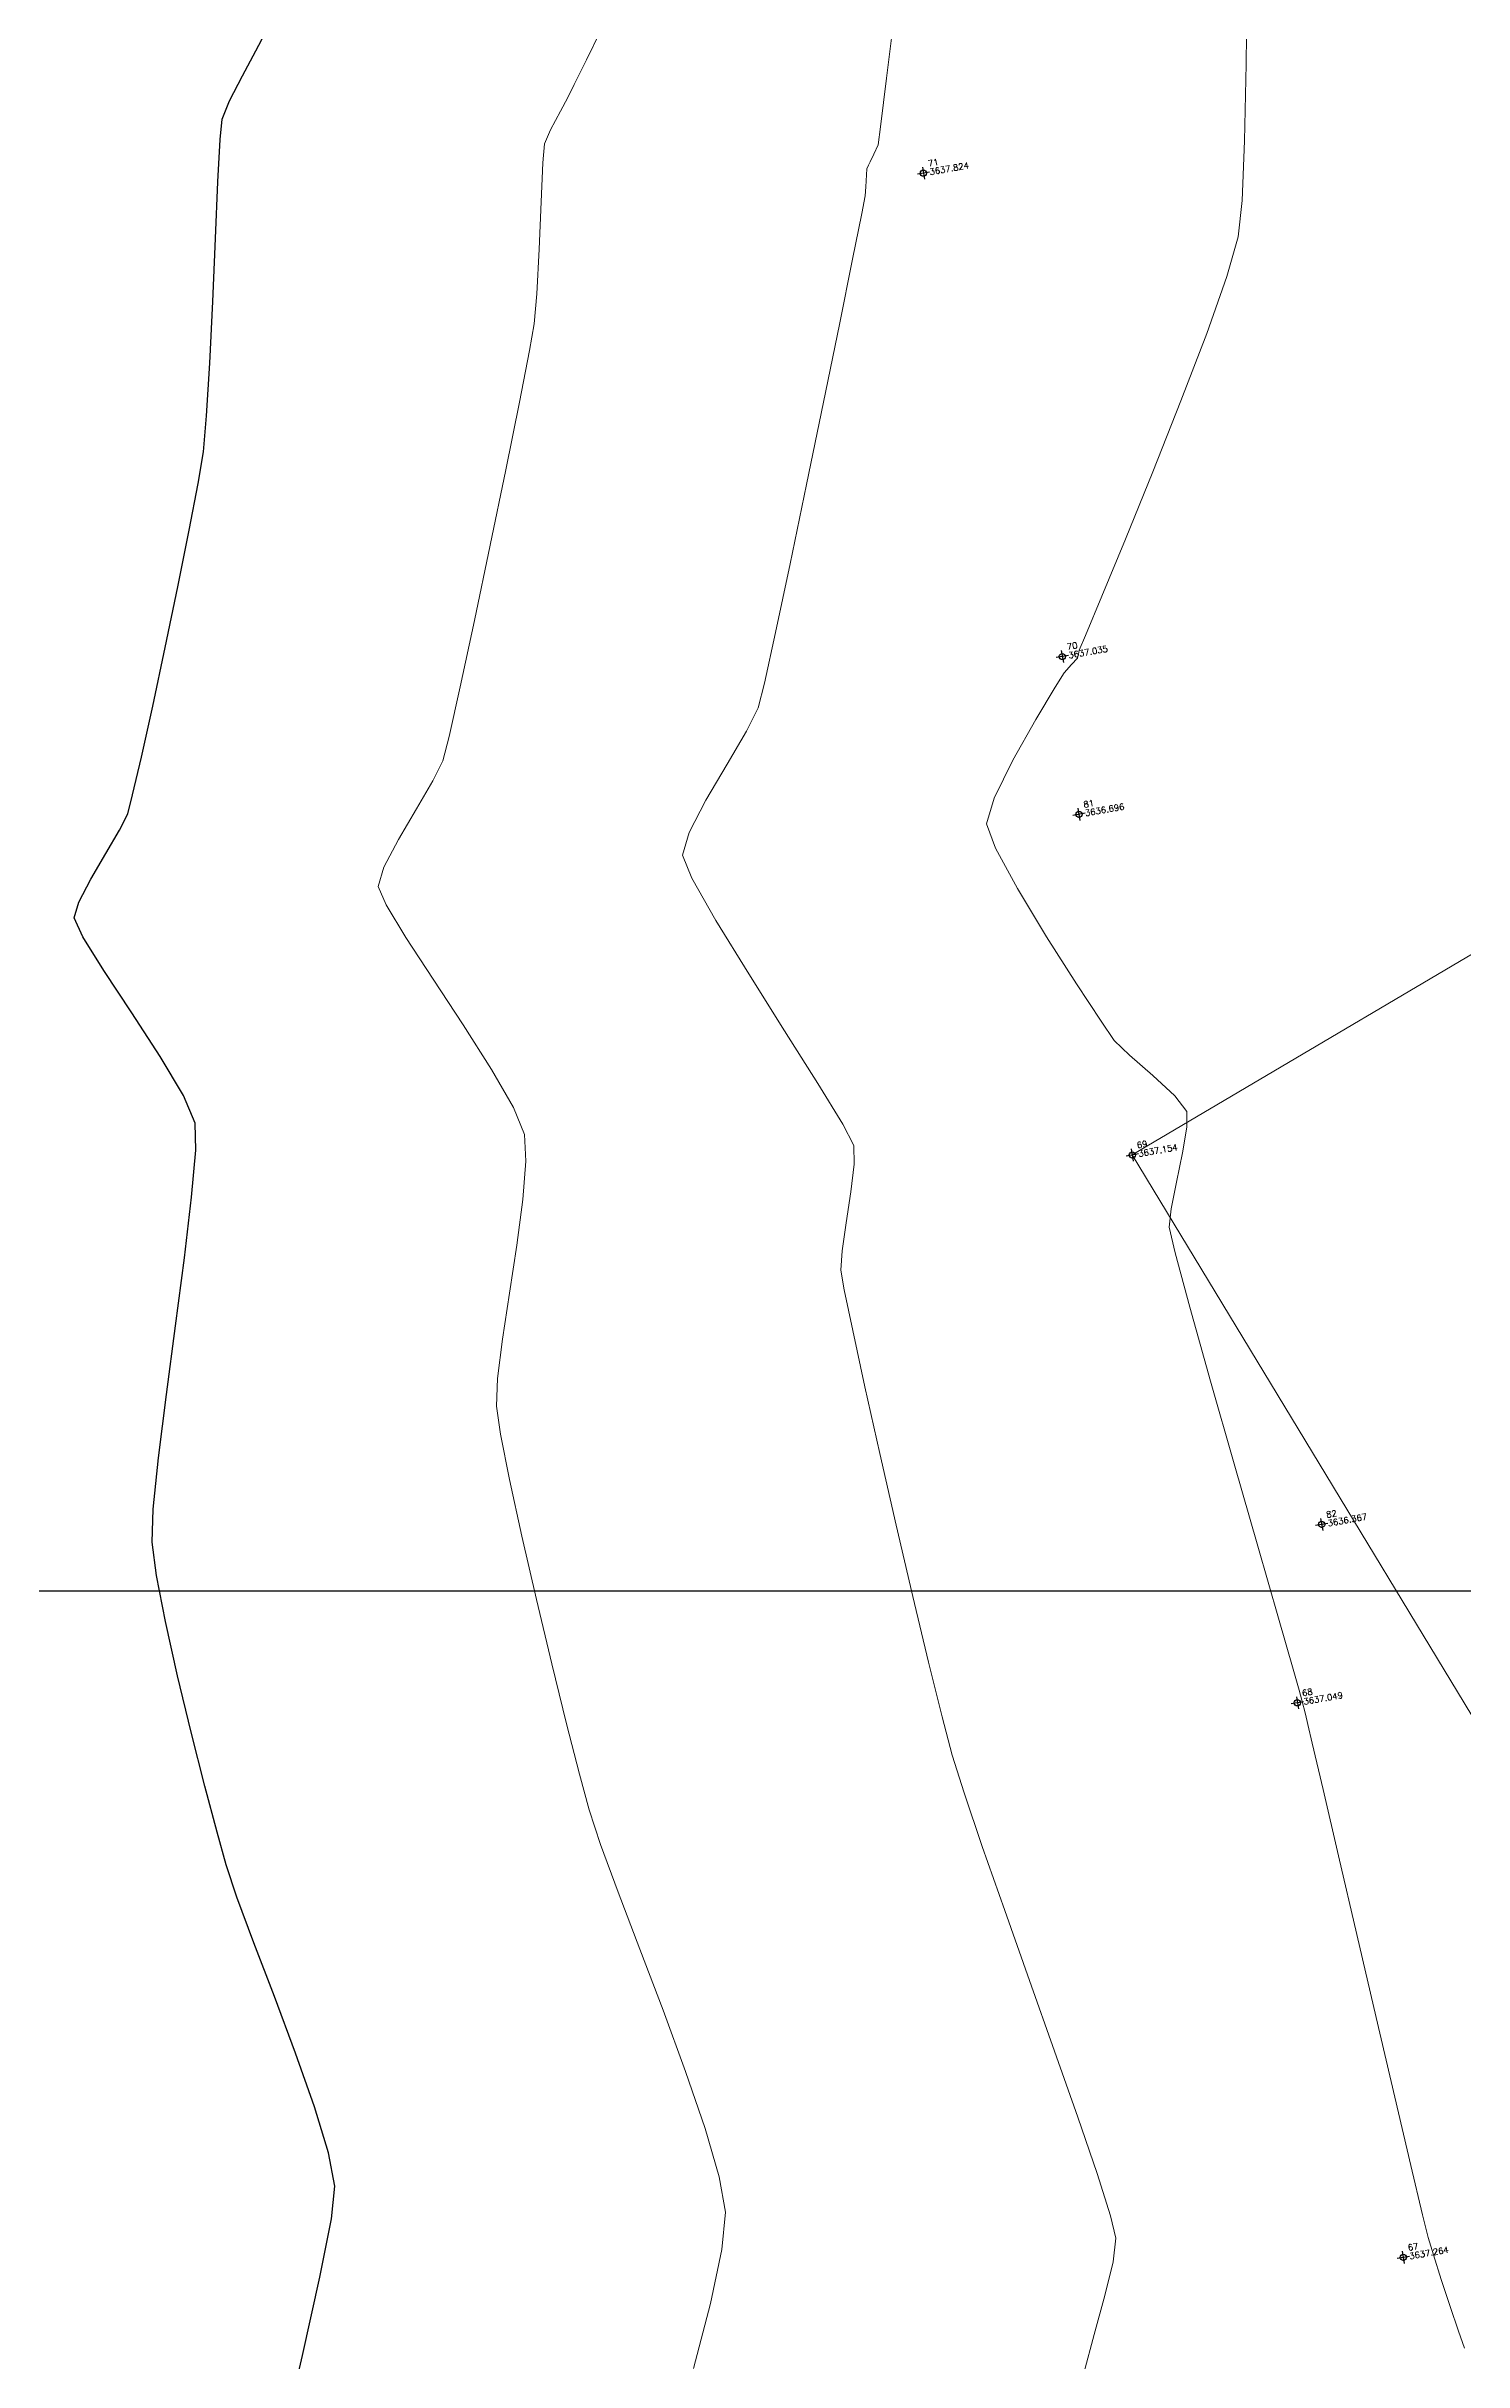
# Model space of a CAD drawing. Header units: millimetres. Extents: x 736950 to 740938, y 8500595 to 8502163.
# Drawn here: x 737704.83 to 737727.71, y 8501287.56 to 8501324.92 of the extents above; entities that cross this region are included whole.
import ezdxf

# ---------------------------------------------------------------- set-up
doc = ezdxf.new("R2010")
doc.units = ezdxf.units.MM
for name, color, linetype, lineweight in [('CONT-MJR', 80, 'Continuous', 30), ('CONT-MNR', 96, 'Continuous', 15), ('pista', 251, 'Continuous', 5)]:
    doc.layers.add(name, color=color, linetype=linetype, lineweight=lineweight)
doc.layers.add('Cuadricula Coordenadas', color=5, linetype='Continuous')
doc.styles.add('5mm', font='arial.ttf', dxfattribs={"height": 3})

msp = doc.modelspace()

# ---------------------------------------------------------------- linework, layer by layer
at = {"linetype": 'Continuous', "extrusion": (-0.172787269436437, 0.9849591664230046, 0)}
for points, elevation in [([(-2195543.546162655, 0), (-2195543.346162654, 0)], 8245987.441062787), ([(-2195544.406162654, 0), (-2195544.206162654, 0)], 8245979.372062787), ([(-2195544.230162655, 0), (-2195544.030162655, 0)], 8245976.819062788), ([(-2195544.128162654, 0), (-2195543.928162654, 0)], 8245971.256062787), ([(-2195546.108162655, 0), (-2195545.908162655, 0)], 8245964.856062787), ([(-2195545.226162655, 0), (-2195545.026162654, 0)], 8245962.089062787), ([(-2195545.362162654, 0), (-2195545.162162654, 0)], 8245952.981062788)]:
    msp.add_lwpolyline(points, dxfattribs=dict(at, elevation=elevation))
at = {"linetype": 'Continuous', "extrusion": (0.9849591664230046, 0.172787269436437, 0)}
for points, elevation in [([(8245987.541062786, 0), (8245987.341062789, 0)], 2195543.446162654), ([(8245979.472062788, 0), (8245979.272062791, 0)], 2195544.306162655), ([(8245976.919062788, 0), (8245976.719062788, 0)], 2195544.130162654), ([(8245971.356062788, 0), (8245971.156062787, 0)], 2195544.028162654), ([(8245964.956062786, 0), (8245964.756062787, 0)], 2195546.008162654), ([(8245962.189062788, 0), (8245961.989062789, 0)], 2195545.126162655), ([(8245953.081062787, 0), (8245952.881062787, 0)], 2195545.262162654)]:
    msp.add_lwpolyline(points, dxfattribs=dict(at, elevation=elevation))
at = {"linetype": 'Continuous'}
for centre in [(737718.9888294677, 8501322.873275278), (737721.2301148279, 8501315.074236816), (737721.4978879134, 8501312.529225506), (737722.3586376584, 8501307.03227336), (737725.4146953323, 8501301.070653489), (737725.0240637219, 8501298.192873104), (737726.7317646188, 8501289.245364083)]:
    msp.add_circle(centre, 0.05, dxfattribs=at)
at = {"layer": 'CONT-MJR', "extrusion": (0.8854611600312836, -0.464713389172352, 0), "elevation": -3297467.510345056}
msp.add_lwpolyline([(7870415.847498017, 3640.00000000001), (7870416.16906751, 3640.00000000001)], dxfattribs=at)
at = {"layer": 'CONT-MJR', "extrusion": (0.881502204247883, -0.4721799062922135, 0), "elevation": -3363863.352076618}
msp.add_lwpolyline([(7842267.13066332, 3640.000000000004), (7842267.589344608, 3640.000000000004)], dxfattribs=at)
at = {"layer": 'CONT-MJR', "extrusion": (0.8912210138370273, -0.4535692940392912, 0), "elevation": -3198478.855629731}
msp.add_lwpolyline([(7911160.230259337, 3640.000000000006), (7911160.68666387, 3640.000000000006)], dxfattribs=at)
at = {"layer": 'CONT-MJR', "extrusion": (0.9241360718679315, -0.3820635034552627, 0), "elevation": -2566303.264520339}
msp.add_lwpolyline([(8138231.109397076, 3640.00000000001), (8138231.425393336, 3640.00000000001)], dxfattribs=at)
at = {"layer": 'CONT-MJR', "extrusion": (0.9953119319806641, -0.09671689643964884, 0), "elevation": -87972.40055268456}
msp.add_lwpolyline([(8532817.426550541, 3640), (8532817.758055482, 3640)], dxfattribs=at)
at = {"layer": 'CONT-MJR', "extrusion": (0.9985789786139017, -0.05329187058470745, 0), "elevation": 283607.9138311935}
msp.add_lwpolyline([(8528555.989056475, 3640.000000000013), (8528556.673278078, 3640.000000000013)], dxfattribs=at)
at = {"layer": 'CONT-MJR', "extrusion": (0.9990174104877766, -0.04431944880407954, 0), "elevation": 360208.8016059316}
msp.add_lwpolyline([(8525663.303289339, 3640.000000000013), (8525664.216147875, 3640.000000000013)], dxfattribs=at)
at = {"layer": 'CONT-MJR', "elevation": 3640}
for points in [[(737707.5184622699, 8501320.804313626), (737707.5625062145, 8501321.820401222)], [(737707.1411388031, 8501317.110662166), (737707.2851946335, 8501317.868081078)], [(737706.7532600589, 8501315.221312467), (737706.9570498122, 8501316.197529515)], [(737706.2270102182, 8501312.840448301), (737706.3679078635, 8501313.450142521)], [(737706.1477414065, 8501312.53818703), (737706.2270102182, 8501312.840448301)], [(737705.7929811983, 8501311.895146271), (737706.0143398864, 8501312.27096278)], [(737706.6716552702, 8501308.619676588), (737706.2120127862, 8501309.327819606)], [(737707.0457856982, 8501307.989867749), (737706.6716552702, 8501308.619676588)], [(737707.2380696111, 8501307.54502784), (737707.0457856982, 8501307.989867749)], [(737707.2454741021, 8501307.110893102), (737707.2380696111, 8501307.54502784)], [(737707.0628475082, 8501305.373547163), (737707.1793157642, 8501306.35261236)], [(737706.6103716145, 8501300.249732453), (737706.5397093446, 8501300.784108507)], [(737706.7563902787, 8501299.503652798), (737706.6103716145, 8501300.249732453)], [(737706.9525414924, 8501298.63110365), (737706.7563902787, 8501299.503652798)], [(737707.3943461899, 8501296.84753328), (737707.173601411, 8501297.717319109)], [(737707.7339949495, 8501295.580894174), (737707.5895519843, 8501296.106980268)], [(737709.3889259626, 8501290.930311449), (737709.162478237, 8501291.674127601)], [(737709.4336991993, 8501289.869878585), (737709.4908960339, 8501290.396031091)], [(737708.9707005216, 8501287.66517719), (737709.2493439818, 8501288.924173912)]]:
    msp.add_lwpolyline(points, dxfattribs=at)
at = {"layer": 'CONT-MJR', "extrusion": (0.9988770674408677, -0.04737725341060073, 0), "elevation": 334109.8925998933}
msp.add_lwpolyline([(8526723.953685245, 3640), (8526724.950431926, 3640)], dxfattribs=at)
at = {"layer": 'CONT-MJR', "extrusion": (0.9982770731490453, -0.05867610437798174, 0), "elevation": 237612.1267837253}
msp.add_lwpolyline([(8529957.605053144, 3640.00000000001), (8529958.45710214, 3640.00000000001)], dxfattribs=at)
at = {"layer": 'CONT-MJR', "extrusion": (0.9959631079760101, -0.08976350901544841, 0), "elevation": -28378.84489970736}
msp.add_lwpolyline([(8533218.674864436, 3640.000000000003), (8533219.25816749, 3640.000000000003)], dxfattribs=at)
at = {"layer": 'CONT-MJR', "extrusion": (0.9867547796748898, -0.1622190025513648, 0), "elevation": -651139.1152654149}
msp.add_lwpolyline([(8508386.179843694, 3640), (8508386.69575286, 3640)], dxfattribs=at)
at = {"layer": 'CONT-MJR', "extrusion": (0.9802775907431771, -0.1976255172966084, 0), "elevation": -956919.4127075378}
msp.add_lwpolyline([(8479439.47926046, 3640.000000000006), (8479440.410764622, 3640.000000000006)], dxfattribs=at)
at = {"layer": 'CONT-MJR', "extrusion": (0.9777389298411507, -0.2098251297463717, 0), "elevation": -1062504.957857613}
msp.add_lwpolyline([(8466855.293720054, 3640.000000000011), (8466856.261945905, 3640.000000000011)], dxfattribs=at)
at = {"layer": 'CONT-MJR', "extrusion": (0.9764440991393551, -0.2157705291645114, 0), "elevation": -1114003.871889471}
msp.add_lwpolyline([(8460232.64669721, 3640.000000000013), (8460233.491085367, 3640.000000000013)], dxfattribs=at)
at = {"layer": 'CONT-MJR', "extrusion": (0.8947090686993371, -0.4466493953731103, 0), "elevation": -3137073.72463959}
msp.add_lwpolyline([(7935697.129943379, 3640.00000000001), (7935697.428615045, 3640.00000000001)], dxfattribs=at)
at = {"layer": 'CONT-MJR', "extrusion": (0.8622412111852342, -0.5064978714010755, 0), "elevation": -3669816.042569759}
msp.add_lwpolyline([(7703827.402993024, 3640), (7703827.878999582, 3640)], dxfattribs=at)
at = {"layer": 'CONT-MJR', "extrusion": (0.8875525064443575, -0.4607065750608939, 0), "elevation": -3261857.686054989}
msp.add_lwpolyline([(7885225.696449514, 3640.000000000013), (7885226.114534234, 3640.000000000013)], dxfattribs=at)
at = {"layer": 'CONT-MJR', "extrusion": (0.959256277009774, -0.2825374223308266, 0), "elevation": -1694290.032016737}
msp.add_lwpolyline([(8363365.150538996, 3640.000000000013), (8363365.419221643, 3640.000000000013)], dxfattribs=at)
at = {"layer": 'CONT-MJR', "extrusion": (0.9100368213721807, 0.4145274221891934, 0), "elevation": 4195365.445504}
msp.add_lwpolyline([(7430706.506036183, 3640), (7430706.839360062, 3640)], dxfattribs=at)
at = {"layer": 'CONT-MJR', "extrusion": (0.8472313454660726, 0.5312241026720722, 0), "elevation": 5141108.226665208}
msp.add_lwpolyline([(6810689.233927637, 3640), (6810689.877089744, 3640)], dxfattribs=at)
at = {"layer": 'CONT-MJR', "extrusion": (0.8345393803421736, 0.550948293996906, 0), "elevation": 5299426.755949925}
msp.add_lwpolyline([(6688239.439556357, 3640.000000000013), (6688240.254188297, 3640.000000000013)], dxfattribs=at)
at = {"layer": 'CONT-MJR', "extrusion": (0.9962155019617197, -0.08691762566452688, 0), "elevation": -3998.03527300735}
msp.add_lwpolyline([(8533252.931859875, 3640), (8533253.693021238, 3640)], dxfattribs=at)
at = {"layer": 'CONT-MJR', "extrusion": (0.9915417320869752, -0.129788264222777, 0), "elevation": -371902.3291918405}
msp.add_lwpolyline([(8525143.668437526, 3640.000000000013), (8525144.77427913, 3640.000000000013)], dxfattribs=at)
at = {"layer": 'CONT-MJR', "extrusion": (0.9913146772244935, -0.1315112570060015, 0), "elevation": -386717.515052328}
msp.add_lwpolyline([(8524483.34938266, 3640.000000000013), (8524484.469662113, 3640.000000000013)], dxfattribs=at)
at = {"layer": 'CONT-MJR', "extrusion": (0.9922510211592057, -0.1242493903748161, 0), "elevation": -324291.4380043077}
msp.add_lwpolyline([(8527085.335623905, 3640), (8527086.364848625, 3640)], dxfattribs=at)
at = {"layer": 'CONT-MJR', "extrusion": (0.9947575920613391, -0.1022611022643841, 0), "elevation": -135513.2431120479}
msp.add_lwpolyline([(8532172.713025518, 3640.000000000013), (8532173.545979744, 3640.000000000013)], dxfattribs=at)
at = {"layer": 'CONT-MJR', "extrusion": (0.9993491252187295, -0.03607389533388392, 0), "elevation": 430551.3504388737}
msp.add_lwpolyline([(8522379.450320728, 3640.000000000003), (8522379.983231856, 3640.000000000003)], dxfattribs=at)
at = {"layer": 'CONT-MJR', "extrusion": (0.9719629034340133, 0.2351342475015565, 0), "elevation": 2715970.247886258}
msp.add_lwpolyline([(8089485.791141172, 3640.00000000001), (8089486.731284603, 3640.00000000001)], dxfattribs=at)
at = {"layer": 'CONT-MJR', "extrusion": (0.9669705211566588, 0.2548882327884513, 0), "elevation": 2880221.833449847}
msp.add_lwpolyline([(8032469.743258252, 3640.000000000003), (8032470.509106844, 3640.000000000003)], dxfattribs=at)
at = {"layer": 'CONT-MJR', "extrusion": (0.9483508122738736, 0.3172234809396751, 0), "elevation": 3396416.305423159}
msp.add_lwpolyline([(7828191.800723173, 3640.000000000011), (7828192.35422729, 3640.000000000011)], dxfattribs=at)
at = {"layer": 'CONT-MJR', "extrusion": (0.9367735325143287, 0.3499362067300641, 0), "elevation": 3665976.188602531}
msp.add_lwpolyline([(7705636.705627238, 3640.000000000013), (7705637.492982212, 3640.000000000013)], dxfattribs=at)
at = {"layer": 'CONT-MJR', "extrusion": (0.9342165902359609, 0.3567062692579073, 0), "elevation": 3721644.205458136}
msp.add_lwpolyline([(7678904.129466034, 3640.000000000003), (7678905.056223197, 3640.000000000003)], dxfattribs=at)
at = {"layer": 'CONT-MJR', "extrusion": (0.9364431078368571, 0.3508194774878504, 0), "elevation": 3673241.382120959}
msp.add_lwpolyline([(7702174.174082426, 3640.000000000003), (7702175.145387492, 3640.000000000003)], dxfattribs=at)
at = {"layer": 'CONT-MJR', "extrusion": (0.9432059057228674, 0.3322086985759183, 0), "elevation": 3520014.682031564}
msp.add_lwpolyline([(7773395.11251537, 3640), (7773396.033749369, 3640)], dxfattribs=at)
at = {"layer": 'CONT-MJR', "extrusion": (0.9822701094296976, 0.1874711501030757, 0), "elevation": 2318376.670253955}
msp.add_lwpolyline([(8212264.200902863, 3640.000000000003), (8212264.744826933, 3640.000000000003)], dxfattribs=at)
at = {"layer": 'CONT-MJR', "extrusion": (0.981524233616692, -0.1913378656282274, 0), "elevation": -902538.9722460296}
msp.add_lwpolyline([(8485372.809277562, 3640.000000000013), (8485373.772783749, 3640.000000000013)], dxfattribs=at)
at = {"layer": 'CONT-MJR', "extrusion": (0.9741361942547738, -0.2259616671978365, 0), "elevation": -1202336.124966029}
msp.add_lwpolyline([(8448104.456394617, 3640.000000000013), (8448105.96134706, 3640.000000000013)], dxfattribs=at)
at = {"layer": 'CONT-MNR'}
for points, elevation in [([(737724.1956450725, 8501324.632646037), (737724.2120687166, 8501326.055185959)], 3637), ([(737713.129614926, 8501323.872077046), (737713.2474089237, 8501324.094744958)], 3639), ([(737712.8724727446, 8501323.344695441), (737712.9718792437, 8501323.572030358)], 3639), ([(737718.259146552, 8501323.330733605), (737718.2970063771, 8501323.623112902)], 3638), ([(737724.1325996089, 8501322.431983195), (737724.1718915233, 8501323.393021064)], 3637), ([(737718.0684109832, 8501322.844690612), (737718.0734563085, 8501322.943827959)], 3638), ([(737718.0734563085, 8501322.943827959), (737718.1009293991, 8501323.000102181)], 3638), ([(737718.1009293991, 8501323.000102181), (737718.1295692085, 8501323.056080274)], 3638), ([(737723.5596109073, 8501320.28739093), (737723.8850469586, 8501321.207089162)], 3637), ([(737722.6898818497, 8501318.054760514), (737723.1442300823, 8501319.198988508)], 3637), ([(737722.2475435776, 8501316.967585556), (737722.6898818497, 8501318.054760514)], 3637), ([(737716.6016269305, 8501315.461590787), (737716.8368960336, 8501316.570859563)], 3638), ([(737716.4216755528, 8501314.646541376), (737716.6016269305, 8501315.461590787)], 3638), ([(737721.3763033495, 8501314.944286736), (737721.4744784653, 8501315.049263721)], 3637), ([(737721.4744784653, 8501315.049263721), (737721.4889589417, 8501315.112881728)], 3637), ([(737721.4889589417, 8501315.112881728), (737721.5023621876, 8501315.17716508)], 3637), ([(737721.2577610087, 8501314.81147761), (737721.3763033495, 8501314.944286736)], 3637), ([(737711.3336618468, 8501313.784286039), (737711.5120577661, 8501314.583138663)], 3639), ([(737715.8194465167, 8501313.33909257), (737716.1326171871, 8501313.87078486)], 3638), ([(737720.1283830545, 8501312.78781419), (737720.4322295116, 8501313.403801883)], 3637), ([(737715.2058475296, 8501312.233446682), (737715.4783517395, 8501312.758426804)], 3638), ([(737720.0059940392, 8501312.375263913), (737720.1283830545, 8501312.78781419)], 3637), ([(737710.2825590197, 8501311.673544168), (737710.5151183147, 8501312.1215703)], 3639), ([(737715.0984485621, 8501311.868811322), (737715.2058475296, 8501312.233446682)], 3638), ([(737720.506984752, 8501311.330397569), (737720.1508292265, 8501311.984307615)], 3637), ([(737710.1909030847, 8501311.36235873), (737710.2825590197, 8501311.673544168)], 3639), ([(737715.2516620535, 8501311.495841457), (737715.0984485621, 8501311.868811322)], 3638), ([(737710.3165833765, 8501311.067275846), (737710.1909030847, 8501311.36235873)], 3639), ([(737715.6393107934, 8501310.816518959), (737715.2516620535, 8501311.495841457)], 3638), ([(737711.5587010301, 8501309.131464506), (737711.0741702094, 8501309.868731018)], 3639), ([(737716.748751133, 8501309.037110627), (737716.1691040603, 8501309.955417467)], 3638), ([(737712.0154729744, 8501308.412998874), (737711.5587010301, 8501309.131464506)], 3639), ([(737723.2377746559, 8501307.735606931), (737723.0455009065, 8501307.986122515)], 3637), ([(737717.8639079764, 8501307.184694406), (737717.6884438122, 8501307.527175456)], 3638), ([(737723.168436419, 8501307.065797048), (737723.2381309001, 8501307.478387918)], 3637), ([(737712.5223515428, 8501306.312603993), (737712.5734153737, 8501306.933637591)], 3639), ([(737717.8160253979, 8501306.43518341), (737717.8681822288, 8501306.881742742)], 3638), ([(737717.6765566765, 8501305.487677246), (737717.740972031, 8501305.939125285)], 3638), ([(737717.6563138833, 8501305.174948163), (737717.6765566765, 8501305.487677246)], 3638), ([(737717.7108325906, 8501304.858681208), (737717.6563138833, 8501305.174948163)], 3638), ([(737712.1948848407, 8501304.058998032), (737712.3064195517, 8501304.800448688)], 3639), ([(737712.0980116139, 8501302.979528336), (737712.1165266201, 8501303.427079406)], 3639), ([(737724.0021421844, 8501302.046665965), (737723.6216790356, 8501303.385316232)], 3637), ([(737712.3061380535, 8501301.79690776), (737712.1625912072, 8501302.525069902)], 3639), ([(737724.3828860588, 8501300.718766158), (737724.0021421844, 8501302.046665965)], 3637), ([(737712.7420847648, 8501299.861319045), (737712.506639968, 8501300.880503584)], 3639), ([(737724.716443418, 8501299.561623303), (737724.3828860588, 8501300.718766158)], 3637), ([(737719.2889837137, 8501297.968590584), (737719.0714045417, 8501298.850240579)], 3638), ([(737725.0953666996, 8501298.233855022), (737725.0521296236, 8501298.39963441)], 3637), ([(737725.6881314747, 8501295.724824976), (737725.4386516737, 8501296.796233734)], 3637), ([(737720.3022126098, 8501294.839985766), (737719.9382592794, 8501295.876452541)], 3638), ([(737714.7867883504, 8501293.232704857), (737714.4118911107, 8501294.220305977)], 3639), ([(737715.1499265549, 8501292.243607905), (737714.7867883504, 8501293.232704857)], 3639), ([(737726.59676761, 8501291.831734622), (737726.296297084, 8501293.116646316)], 3637), ([(737726.8560197622, 8501290.727513488), (737726.59676761, 8501291.831734622)], 3637), ([(737721.7918920995, 8501290.596784402), (737721.4805610799, 8501291.509596728)], 3638), ([(737715.6903643021, 8501290.544175947), (737715.4636653351, 8501291.32382748)], 3639), ([(737715.7374368019, 8501289.371849742), (737715.7923830671, 8501289.975465665)], 3639), ([(737727.1344383794, 8501289.564859329), (737727.0449458988, 8501289.929912023)], 3637), ([(737727.2187347536, 8501289.286347805), (737727.1344383794, 8501289.564859329)], 3637), ([(737715.5499866606, 8501288.500851084), (737715.7374368019, 8501289.371849742)], 3639), ([(737722.0495948712, 8501289.175412163), (737722.0938700996, 8501289.55490024)], 3638), ([(737721.7420314412, 8501288.002067987), (737721.9161233427, 8501288.629251428)], 3638), ([(737727.6239325621, 8501288.057045307), (737727.489690436, 8501288.45225975)], 3637)]:
    msp.add_lwpolyline(points, dxfattribs=dict(at, elevation=elevation))
at = {"layer": 'CONT-MNR', "extrusion": (0.9922703192362833, -0.1240951794499869, 0), "elevation": -322957.3103141688}
msp.add_lwpolyline([(8527159.176864224, 3638.000000000003), (8527160.34902955, 3638.000000000003)], dxfattribs=at)
at = {"layer": 'CONT-MNR', "extrusion": (0.8981526690422845, -0.4396837307568026, 0), "elevation": -3075314.76550545}
msp.add_lwpolyline([(7959848.116353827, 3639), (7959848.644927433, 3639)], dxfattribs=at)
at = {"layer": 'CONT-MNR', "extrusion": (0.8939599651304971, -0.4481468294475376, 0), "elevation": -3150355.329937621}
msp.add_lwpolyline([(7930447.478674245, 3639), (7930447.921617733, 3639)], dxfattribs=at)
at = {"layer": 'CONT-MNR', "extrusion": (0.8933891744880317, -0.4492836330288398, 0), "elevation": -3160440.745731088}
msp.add_lwpolyline([(7926433.402988808, 3639.000000000006), (7926433.637494225, 3639.000000000006)], dxfattribs=at)
at = {"layer": 'CONT-MNR', "extrusion": (0.9922416768206769, -0.1243239911686061, 0), "elevation": -324923.6429984494}
msp.add_lwpolyline([(8527083.690034723, 3638.000000000013), (8527084.477011234, 3638.000000000013)], dxfattribs=at)
at = {"layer": 'CONT-MNR', "extrusion": (0.9998164616540061, -0.01915836646646724, 0), "elevation": 574717.3022037663}
msp.add_lwpolyline([(8513896.664223017, 3637.000000000003), (8513897.904075552, 3637.000000000003)], dxfattribs=at)
at = {"layer": 'CONT-MNR', "extrusion": (0.8851413822050638, -0.4653221824801709, 0), "elevation": -3302874.158907494}
msp.add_lwpolyline([(7868147.507238231, 3639.000000000013), (7868147.846219884, 3639.000000000013)], dxfattribs=at)
at = {"layer": 'CONT-MNR', "extrusion": (0.9967146432489561, -0.08099333264600408, 0), "elevation": 46738.71291867597}
msp.add_lwpolyline([(8533142.98083848, 3639), (8533143.288729569, 3639)], dxfattribs=at)
at = {"layer": 'CONT-MNR', "extrusion": (0.9115189725051271, -0.4112580245578166, 0), "elevation": -2823793.249549245}
msp.add_lwpolyline([(8052509.89457301, 3638.000000000011), (8052510.06130101, 3638.000000000011)], dxfattribs=at)
at = {"layer": 'CONT-MNR', "extrusion": (0.9989051223268044, -0.0467820113854901, 0), "elevation": 339196.1510627914}
msp.add_lwpolyline([(8526526.190844845, 3639.00000000001), (8526526.819861794, 3639.00000000001)], dxfattribs=at)
at = {"layer": 'CONT-MNR', "extrusion": (0.998865254094341, -0.04762566706144694, 0), "elevation": 331999.7744702153}
msp.add_lwpolyline([(8526810.127966564, 3638.000000000013), (8526810.318511277, 3638.000000000013)], dxfattribs=at)
at = {"layer": 'CONT-MNR', "extrusion": (0.8953876203940021, -0.4452875579276456, 0), "elevation": -3124989.702239486}
msp.add_lwpolyline([(7940476.125739206, 3638), (7940476.262749807, 3638)], dxfattribs=at)
at = {"layer": 'CONT-MNR', "extrusion": (0.9812496905319732, -0.1927408748317462, 0), "elevation": -914666.7304682913}
msp.add_lwpolyline([(8484108.209509848, 3638), (8484108.503815537, 3638)], dxfattribs=at)
at = {"layer": 'CONT-MNR', "extrusion": (0.9974506706562327, -0.07135936944390509, 0), "elevation": 129188.3489856051}
msp.add_lwpolyline([(8532292.933486702, 3638.000000000013), (8532293.07860014, 3638.000000000013)], dxfattribs=at)
at = {"layer": 'CONT-MNR', "extrusion": (0.9990533004707451, -0.04350290586284214, 0), "elevation": 367182.1972417011}
msp.add_lwpolyline([(8525366.097100364, 3639.000000000013), (8525366.862844534, 3639.000000000013)], dxfattribs=at)
at = {"layer": 'CONT-MNR', "extrusion": (0.9804321525301458, -0.1968572942136132, 0), "elevation": -950264.8505229196}
msp.add_lwpolyline([(8480194.064166069, 3638.000000000013), (8480194.812170217, 3638.000000000013)], dxfattribs=at)
at = {"layer": 'CONT-MNR', "extrusion": (0.9942786710542977, -0.1068172471396824, 0), "elevation": -174584.4890654517}
msp.add_lwpolyline([(8531484.640714074, 3637.000000000013), (8531485.230869152, 3637.000000000013)], dxfattribs=at)
at = {"layer": 'CONT-MNR', "extrusion": (0.9606461348135142, -0.2777750954780783, 0), "elevation": -1652763.711259037}
msp.add_lwpolyline([(8371682.681003745, 3637.000000000003), (8371683.345260234, 3637.000000000003)], dxfattribs=at)
at = {"layer": 'CONT-MNR', "extrusion": (0.9986999898317764, -0.05097381984911206, 0), "elevation": 303408.912690891}
msp.add_lwpolyline([(8527873.160594078, 3639), (8527873.878479859, 3639)], dxfattribs=at)
at = {"layer": 'CONT-MNR', "extrusion": (0.9801304221339964, -0.1983541166889006, 0), "elevation": -963212.4114926194}
msp.add_lwpolyline([(8478732.11351905, 3638.000000000006), (8478733.189716691, 3638.000000000006)], dxfattribs=at)
at = {"layer": 'CONT-MNR', "extrusion": (0.9967262445229799, -0.08085043895438754, 0), "elevation": 47962.12837178633}
msp.add_lwpolyline([(8533133.595363788, 3639.00000000001), (8533134.081082005, 3639.00000000001)], dxfattribs=at)
at = {"layer": 'CONT-MNR', "extrusion": (0.9845423363108275, -0.1751467613506378, 0), "elevation": -762669.3488843178}
msp.add_lwpolyline([(8499117.442151668, 3639), (8499117.882836806, 3639)], dxfattribs=at)
at = {"layer": 'CONT-MNR', "extrusion": (0.9798593412973942, -0.1996889362789959, 0), "elevation": -974760.1216605305}
msp.add_lwpolyline([(8477411.009525325, 3638), (8477412.288410474, 3638)], dxfattribs=at)
at = {"layer": 'CONT-MNR', "extrusion": (0.9342730127485214, -0.3565584631582894, 0), "elevation": -2341982.483875252}
msp.add_lwpolyline([(8205594.530918822, 3637), (8205595.695891378, 3637)], dxfattribs=at)
at = {"layer": 'CONT-MNR', "extrusion": (0.9813013326337734, -0.1924777768241844, 0), "elevation": -912396.7868668927}
msp.add_lwpolyline([(8484349.096327681, 3639.000000000013), (8484349.941776883, 3639.000000000013)], dxfattribs=at)
at = {"layer": 'CONT-MNR', "extrusion": (0.9801433360087455, -0.198290294461548, 0), "elevation": -962665.1230901332}
msp.add_lwpolyline([(8478791.450602561, 3639.000000000006), (8478792.56414658, 3639.000000000006)], dxfattribs=at)
at = {"layer": 'CONT-MNR', "extrusion": (0.9795286589905594, -0.2013047595467043, 0), "elevation": -988740.7010807589}
msp.add_lwpolyline([(8475790.438520899, 3638), (8475791.794589296, 3638)], dxfattribs=at)
at = {"layer": 'CONT-MNR', "extrusion": (0.9793956214258335, -0.2019510255777516, 0), "elevation": -994337.7609512173}
msp.add_lwpolyline([(8475134.212375168, 3639.00000000001), (8475135.457275698, 3639.00000000001)], dxfattribs=at)
at = {"layer": 'CONT-MNR', "extrusion": (0.9790507405543307, -0.2036164222748668, 0), "elevation": -1008745.449302004}
msp.add_lwpolyline([(8473431.547367562, 3638.000000000013), (8473432.85511891, 3638.000000000013)], dxfattribs=at)
at = {"layer": 'CONT-MNR', "extrusion": (0.9786871295501676, -0.2053570121833038, 0), "elevation": -1023815.795293554}
msp.add_lwpolyline([(8471622.496110668, 3639), (8471623.735620748, 3639)], dxfattribs=at)
at = {"layer": 'CONT-MNR', "extrusion": (0.9240872936263279, -0.3821814670524576, 0), "elevation": -2567326.035369322}
msp.add_lwpolyline([(8137901.767085373, 3637.000000000003), (8137902.759679152, 3637.000000000003)], dxfattribs=at)
at = {"layer": 'CONT-MNR', "extrusion": (0.9225395563277574, -0.385902535636376, 0), "elevation": -2600101.815097587}
msp.add_lwpolyline([(8127488.389111944, 3637.000000000006), (8127489.07681474, 3637.000000000006)], dxfattribs=at)
at = {"layer": 'CONT-MNR', "extrusion": (0.9777492860502266, -0.2097768662848037, 0), "elevation": -1062082.22832662}
msp.add_lwpolyline([(8466909.073373917, 3639.000000000013), (8466910.170751417, 3639.000000000013)], dxfattribs=at)
at = {"layer": 'CONT-MNR', "extrusion": (0.9217453328163138, -0.3877957470516444, 0), "elevation": -2616782.518329632}
msp.add_lwpolyline([(8122132.848477013, 3637.000000000003), (8122133.107490147, 3637.000000000003)], dxfattribs=at)
at = {"layer": 'CONT-MNR', "extrusion": (0.9696226855077209, -0.2446054941099962, 0), "elevation": -1364161.691773606}
msp.add_lwpolyline([(8423516.61760631, 3638.000000000003), (8423517.027762579, 3638.000000000003)], dxfattribs=at)
at = {"layer": 'CONT-MNR', "extrusion": (0.8483768884596669, -0.5293927229642414, 0), "elevation": -3874668.531614534}
msp.add_lwpolyline([(7602863.002197583, 3637), (7602863.273012164, 3637)], dxfattribs=at)
at = {"layer": 'CONT-MNR', "extrusion": (0.8947090694328482, -0.4466493939037718, 0), "elevation": -3137065.373252266}
msp.add_lwpolyline([(7935703.085792995, 3638.000000000006), (7935703.508343414, 3638.000000000006)], dxfattribs=at)
at = {"layer": 'CONT-MNR', "extrusion": (0.8577941798283707, -0.5139933317199484, 0), "elevation": -3736806.127596651}
msp.add_lwpolyline([(7671561.29100521, 3637.000000000003), (7671561.902560971, 3637.000000000003)], dxfattribs=at)
at = {"layer": 'CONT-MNR', "extrusion": (0.8713883637730996, -0.4905938437045866, 0), "elevation": -3527851.018946029}
msp.add_lwpolyline([(7769866.679288129, 3637), (7769867.429050178, 3637)], dxfattribs=at)
at = {"layer": 'CONT-MNR', "extrusion": (0.9693056646467467, -0.2458587571833243, 0), "elevation": -1375054.666837498}
msp.add_lwpolyline([(8421743.996557588, 3639.000000000013), (8421744.399702089, 3639.000000000013)], dxfattribs=at)
at = {"layer": 'CONT-MNR', "extrusion": (0.8947090698148892, -0.4466493931384837, 0), "elevation": -3137069.535641926}
msp.add_lwpolyline([(7935700.113127401, 3639), (7935700.473738446, 3639)], dxfattribs=at)
at = {"layer": 'CONT-MNR', "extrusion": (0.8622412116739492, -0.5064978705691071, 0), "elevation": -3669808.12126053}
msp.add_lwpolyline([(7703833.532516155, 3638), (7703834.20595389, 3638)], dxfattribs=at)
at = {"layer": 'CONT-MNR', "extrusion": (0.8616433500189128, -0.5075142730684383, 0), "elevation": -3678893.882593645}
msp.add_lwpolyline([(7699498.246523186, 3639.000000000003), (7699498.773138284, 3639.000000000003)], dxfattribs=at)
at = {"layer": 'CONT-MNR', "extrusion": (0.8622412119642319, -0.5064978700749416, 0), "elevation": -3669812.07378327}
msp.add_lwpolyline([(7703830.471628313, 3639.000000000004), (7703831.046350459, 3639.000000000004)], dxfattribs=at)
at = {"layer": 'CONT-MNR', "extrusion": (0.9377201984897364, 0.3473914641213419, 0), "elevation": 3645058.303446397}
msp.add_lwpolyline([(7715574.278039737, 3637.000000000013), (7715574.694961861, 3637.000000000013)], dxfattribs=at)
at = {"layer": 'CONT-MNR', "extrusion": (0.8563049175009279, 0.5164706073570202, 0), "elevation": 5022391.124013877}
msp.add_lwpolyline([(6898702.831625516, 3637.000000000013), (6898703.739123657, 3637.000000000013)], dxfattribs=at)
at = {"layer": 'CONT-MNR', "extrusion": (0.854869905403012, 0.5188424084789575, 0), "elevation": 5041487.057926675}
msp.add_lwpolyline([(6884758.975666476, 3639), (6884759.590467787, 3639)], dxfattribs=at)
at = {"layer": 'CONT-MNR', "extrusion": (0.8377765641045903, 0.5460132128777723, 0), "elevation": 5259864.564115565}
msp.add_lwpolyline([(6719398.178430735, 3639.000000000013), (6719398.981711367, 3639.000000000013)], dxfattribs=at)
at = {"layer": 'CONT-MNR', "extrusion": (0.8517092346749005, 0.5240146749562415, 0), "elevation": 5083130.846785265}
msp.add_lwpolyline([(6854070.097299696, 3638.000000000013), (6854071.108327238, 3638.000000000013)], dxfattribs=at)
at = {"layer": 'CONT-MNR', "extrusion": (0.8444174931591406, 0.5356856328545997, 0), "elevation": 5176974.420774668}
msp.add_lwpolyline([(6783467.917624796, 3637.000000000013), (6783468.818259288, 3637.000000000013)], dxfattribs=at)
at = {"layer": 'CONT-MNR', "extrusion": (0.8354393896500794, 0.5495825927202415, 0), "elevation": 5288493.44215845}
msp.add_lwpolyline([(6696889.469683286, 3637.000000000003), (6696890.19284675, 3637.000000000003)], dxfattribs=at)
at = {"layer": 'CONT-MNR', "extrusion": (0.8455897062797446, 0.5338333528674798, 0), "elevation": 5162087.995937492}
msp.add_lwpolyline([(6794800.599905817, 3638.000000000003), (6794801.606231397, 3638.000000000003)], dxfattribs=at)
at = {"layer": 'CONT-MNR', "extrusion": (0.8217148576735481, 0.5698988442509256, 0), "elevation": 5451083.290778174}
msp.add_lwpolyline([(6565224.86223149, 3637.000000000013), (6565225.23710398, 3637.000000000013)], dxfattribs=at)
at = {"layer": 'CONT-MNR', "extrusion": (0.6984808669767818, 0.7156287294871296, 0), "elevation": 6599065.623690097}
msp.add_lwpolyline([(5410066.146537165, 3637.000000000003), (5410066.490247145, 3637.000000000003)], dxfattribs=at)
at = {"layer": 'CONT-MNR', "extrusion": (0.6563474239151303, 0.7544587855674902, 0), "elevation": 6898089.13379577}
msp.add_lwpolyline([(5023230.448249797, 3637), (5023230.944112023, 3637)], dxfattribs=at)
at = {"layer": 'CONT-MNR', "extrusion": (0.8664206071245185, 0.4993148621360883, 0), "elevation": 4883998.530542051}
msp.add_lwpolyline([(6997357.511615702, 3639.000000000013), (6997358.22324124, 3639.000000000013)], dxfattribs=at)
at = {"layer": 'CONT-MNR', "extrusion": (0.6784243783234576, 0.7346702409220276, 0), "elevation": 6746147.284835827}
msp.add_lwpolyline([(5225511.417849529, 3637), (5225511.902705543, 3637)], dxfattribs=at)
at = {"layer": 'CONT-MNR', "extrusion": (0.8534187333481746, 0.5212259256506696, 0), "elevation": 5060683.980333297}
msp.add_lwpolyline([(6870657.516617388, 3638.000000000013), (6870658.288801775, 3638.000000000013)], dxfattribs=at)
at = {"layer": 'CONT-MNR', "extrusion": (0.9227961936693021, 0.3852884438306551, 0), "elevation": 3956213.819207958}
msp.add_lwpolyline([(7560741.956741837, 3639), (7560742.424419008, 3639)], dxfattribs=at)
at = {"layer": 'CONT-MNR', "extrusion": (0.9999990409114567, 0.001384982370531113, 0), "elevation": 749496.6915730257}
msp.add_lwpolyline([(8500277.59120217, 3637), (8500277.84842143, 3637)], dxfattribs=at)
at = {"layer": 'CONT-MNR', "extrusion": (0.9986503806307074, 0.05193666591285122, 0), "elevation": 1178246.480272262}
msp.add_lwpolyline([(8451519.073670464, 3639), (8451519.505476775, 3639)], dxfattribs=at)
at = {"layer": 'CONT-MNR', "extrusion": (0.9999004872350761, 0.01410728985517054, 0), "elevation": 857574.8561659338}
msp.add_lwpolyline([(8490053.6933917, 3638.000000000013), (8490053.996373516, 3638.000000000013)], dxfattribs=at)
at = {"layer": 'CONT-MNR', "extrusion": (0.9790358540070967, -0.2036879882776472, 0), "elevation": -1009356.701731778}
msp.add_lwpolyline([(8473349.290367302, 3637), (8473349.771423804, 3637)], dxfattribs=at)
at = {"layer": 'CONT-MNR', "extrusion": (0.9887470579212002, -0.1495969767480972, 0), "elevation": -542353.4209414164}
msp.add_lwpolyline([(8516001.579541005, 3638.000000000006), (8516002.081244776, 3638.000000000006)], dxfattribs=at)
at = {"layer": 'CONT-MNR', "extrusion": (0.981425055890282, -0.1918459269068722, 0), "elevation": -906921.1379548894}
msp.add_lwpolyline([(8484924.025674077, 3637), (8484924.46621827, 3637)], dxfattribs=at)
at = {"layer": 'CONT-MNR', "extrusion": (0.991271410336193, -0.1318369866543331, 0), "elevation": -389513.2744250866}
msp.add_lwpolyline([(8524358.951669909, 3639), (8524359.694158936, 3639)], dxfattribs=at)
at = {"layer": 'CONT-MNR', "extrusion": (0.995165160582945, -0.09821559530910207, 0), "elevation": -100804.6318882613}
msp.add_lwpolyline([(8532659.316369139, 3637), (8532659.614570387, 3637)], dxfattribs=at)
at = {"layer": 'CONT-MNR', "extrusion": (0.9743896097200797, 0.2248663791444836, 0), "elevation": 2630487.45182901}
msp.add_lwpolyline([(8117694.592860751, 3637.000000000006), (8117695.014522374, 3637.000000000006)], dxfattribs=at)
at = {"layer": 'CONT-MNR', "extrusion": (0.9886311245101854, -0.150361230540742, 0), "elevation": -548941.303936818}
msp.add_lwpolyline([(8515577.854849722, 3639.00000000001), (8515578.639922276, 3639.00000000001)], dxfattribs=at)
at = {"layer": 'CONT-MNR', "extrusion": (0.9654665029192578, 0.2605272188099717, 0), "elevation": 2927068.361023836}
msp.add_lwpolyline([(8015527.801272111, 3637.000000000013), (8015528.712885, 3637.000000000013)], dxfattribs=at)
at = {"layer": 'CONT-MNR', "extrusion": (0.9791252292582071, 0.2032579283326073, 0), "elevation": 2450275.636446273}
msp.add_lwpolyline([(8173894.425418799, 3638.000000000006), (8173895.09515205, 3638.000000000006)], dxfattribs=at)
at = {"layer": 'CONT-MNR', "extrusion": (0.9630302558184002, 0.2693932560001212, 0), "elevation": 3000643.967324033}
msp.add_lwpolyline([(7988274.605478613, 3637.00000000001), (7988275.84053247, 3637.00000000001)], dxfattribs=at)
at = {"layer": 'CONT-MNR', "extrusion": (0.9770218523367096, 0.2131391565539874, 0), "elevation": 2532727.264760914}
msp.add_lwpolyline([(8148722.489568991, 3638.00000000001), (8148723.419946922, 3638.00000000001)], dxfattribs=at)
at = {"layer": 'CONT-MNR', "extrusion": (0.9923994774397505, -0.1230580236202021, 0), "elevation": -314048.4789900527}
msp.add_lwpolyline([(8527470.473650815, 3639.00000000001), (8527471.110409131, 3639.00000000001)], dxfattribs=at)
at = {"layer": 'CONT-MNR', "extrusion": (0.9758169100958114, 0.2185894736053486, 0), "elevation": 2578173.155427998}
msp.add_lwpolyline([(8134457.010212714, 3638.00000000001), (8134458.112886261, 3638.00000000001)], dxfattribs=at)
at = {"layer": 'CONT-MNR', "extrusion": (0.9900538482606756, 0.1406889389548001, 0), "elevation": 1926413.997467979}
msp.add_lwpolyline([(8312959.338764652, 3639.00000000001), (8312959.797788607, 3639.00000000001)], dxfattribs=at)
at = {"layer": 'CONT-MNR', "extrusion": (0.9748729436595581, 0.2227616298210894, 0), "elevation": 2612945.535016717}
msp.add_lwpolyline([(8123353.003728851, 3638), (8123354.190320917, 3638)], dxfattribs=at)
at = {"layer": 'CONT-MNR', "extrusion": (0.9768914486692287, 0.2137360463677942, 0), "elevation": 2537699.478494812}
msp.add_lwpolyline([(8147172.378202841, 3639.000000000013), (8147173.31628473, 3639.000000000013)], dxfattribs=at)
at = {"layer": 'CONT-MNR', "extrusion": (0.9739263475014472, 0.2268644300953558, 0), "elevation": 2647126.353796221}
msp.add_lwpolyline([(8112277.810804601, 3638.000000000013), (8112278.992933614, 3638.000000000013)], dxfattribs=at)
at = {"layer": 'CONT-MNR', "extrusion": (0.9724692718578775, 0.2330311466139449, 0), "elevation": 2698470.6275276}
msp.add_lwpolyline([(8095341.773975918, 3639.000000000013), (8095342.839822683, 3639.000000000013)], dxfattribs=at)
at = {"layer": 'CONT-MNR', "extrusion": (0.9727409816938017, 0.2318943348453752, 0), "elevation": 2689012.615930588}
msp.add_lwpolyline([(8098488.915889313, 3638.00000000001), (8098490.005180058, 3638.00000000001)], dxfattribs=at)
at = {"layer": 'CONT-MNR', "extrusion": (0.9606609223422256, 0.2777239497857264, 0), "elevation": 3069717.799098882}
msp.add_lwpolyline([(7961981.595651723, 3637.00000000001), (7961982.455871386, 3637.00000000001)], dxfattribs=at)
at = {"layer": 'CONT-MNR', "extrusion": (0.9707984648674961, 0.2398965206311109, 0), "elevation": 2755602.647570298}
msp.add_lwpolyline([(8076072.071386814, 3639.00000000001), (8076073.06887526, 3639.00000000001)], dxfattribs=at)
at = {"layer": 'CONT-MNR', "extrusion": (0.960844801389063, 0.2770871120128329, 0), "elevation": 3064439.503107243}
msp.add_lwpolyline([(7964014.268191774, 3637.000000000013), (7964014.617477611, 3637.000000000013)], dxfattribs=at)
at = {"layer": 'CONT-MNR', "extrusion": (0.968755753524991, 0.2480167131711627, 0), "elevation": 2823139.476304798}
msp.add_lwpolyline([(8052713.192225269, 3637.00000000001), (8052713.423102167, 3637.00000000001)], dxfattribs=at)
at = {"layer": 'CONT-MNR', "extrusion": (0.9688670604497707, 0.2475815404577257, 0), "elevation": 2819510.467558153}
msp.add_lwpolyline([(8053982.445417026, 3639), (8053983.28635344, 3639)], dxfattribs=at)
at = {"layer": 'CONT-MNR', "extrusion": (0.9668316509536087, 0.2554144841513879, 0), "elevation": 2884604.993373255}
msp.add_lwpolyline([(8030899.119930534, 3638.00000000001), (8030899.758576697, 3638.00000000001)], dxfattribs=at)
at = {"layer": 'CONT-MNR', "extrusion": (0.9697685153213657, 0.2440266925797141, 0), "elevation": 2789966.262040898}
msp.add_lwpolyline([(8064266.349292838, 3637.00000000001), (8064266.520619407, 3637.00000000001)], dxfattribs=at)
at = {"layer": 'CONT-MNR', "extrusion": (0.973782700456256, 0.2274802239583076, 0), "elevation": 2652261.169532325}
msp.add_lwpolyline([(8110598.572017146, 3637.000000000013), (8110598.879506636, 3637.000000000013)], dxfattribs=at)
at = {"layer": 'CONT-MNR', "extrusion": (0.9739433636292512, 0.2267913676543715, 0), "elevation": 2646523.522408852}
msp.add_lwpolyline([(8112471.835749223, 3637), (8112472.604154179, 3637)], dxfattribs=at)
at = {"layer": 'CONT-MNR', "extrusion": (0.96557313088834, 0.2601317529762347, 0), "elevation": 2923773.576013316}
msp.add_lwpolyline([(8016720.715141697, 3639.00000000001), (8016721.311356777, 3639.00000000001)], dxfattribs=at)
at = {"layer": 'CONT-MNR', "extrusion": (0.9540484812004183, 0.2996522910294117, 0), "elevation": 3251253.350818612}
msp.add_lwpolyline([(7889589.862180882, 3638.000000000013), (7889590.502116428, 3638.000000000013)], dxfattribs=at)
at = {"layer": 'CONT-MNR', "extrusion": (0.9465760796906629, 0.3224805813649184, 0), "elevation": 3439810.883660706}
msp.add_lwpolyline([(7809222.9684485, 3638), (7809223.881365285, 3638)], dxfattribs=at)
at = {"layer": 'CONT-MNR', "extrusion": (0.9495714356376554, 0.3135507751880738, 0), "elevation": 3366099.852662315}
msp.add_lwpolyline([(7841277.033158126, 3639.000000000003), (7841277.621043812, 3639.000000000003)], dxfattribs=at)
at = {"layer": 'CONT-MNR', "extrusion": (0.9379446871189823, 0.3467848957282808, 0), "elevation": 3640055.733040782}
msp.add_lwpolyline([(7717916.511693968, 3639), (7717917.334953994, 3639)], dxfattribs=at)
at = {"layer": 'CONT-MNR', "extrusion": (0.973909169419735, 0.2269381627672211, 0), "elevation": 2647746.24512034}
msp.add_lwpolyline([(8112070.443576584, 3637.00000000001), (8112071.746065102, 3637.00000000001)], dxfattribs=at)
at = {"layer": 'CONT-MNR', "extrusion": (0.9343746431124765, 0.356292051986053, 0), "elevation": 3718245.202619679}
msp.add_lwpolyline([(7680551.971500194, 3639), (7680552.951078275, 3639)], dxfattribs=at)
at = {"layer": 'CONT-MNR', "extrusion": (0.9423366467812044, 0.3346664669983472, 0), "elevation": 3540279.184858765}
msp.add_lwpolyline([(7764190.229148326, 3638.000000000011), (7764191.425636097, 3638.000000000011)], dxfattribs=at)
at = {"layer": 'CONT-MNR', "extrusion": (0.9738426805097028, 0.2272233122231891, 0), "elevation": 2650121.334013022}
msp.add_lwpolyline([(8111293.463954763, 3637), (8111294.839611407, 3637)], dxfattribs=at)
at = {"layer": 'CONT-MNR', "extrusion": (0.9423549813779851, 0.3346148368977343, 0), "elevation": 3539853.788020668}
msp.add_lwpolyline([(7764382.97874143, 3638), (7764384.185534757, 3638)], dxfattribs=at)
at = {"layer": 'CONT-MNR', "extrusion": (0.9435460533209035, 0.3312413700952028, 0), "elevation": 3512053.638650999}
msp.add_lwpolyline([(7776996.178040791, 3638.00000000001), (7776997.307468498, 3638.00000000001)], dxfattribs=at)
at = {"layer": 'CONT-MNR', "extrusion": (0.9464544624986875, 0.3228373435901132, 0), "elevation": 3442748.400710489}
msp.add_lwpolyline([(7807923.009822835, 3639.00000000001), (7807923.981639717, 3639.00000000001)], dxfattribs=at)
at = {"layer": 'CONT-MNR', "extrusion": (0.9730746711539071, 0.230490096010036, 0), "elevation": 2677326.63381665}
msp.add_lwpolyline([(8102351.125514384, 3637.000000000003), (8102351.94518577, 3637.000000000003)], dxfattribs=at)
at = {"layer": 'CONT-MNR', "extrusion": (0.9842884887353233, 0.1765677517077606, 0), "elevation": 2227178.819984606}
msp.add_lwpolyline([(8237465.043391463, 3639), (8237465.621179672, 3639)], dxfattribs=at)
at = {"layer": 'CONT-MNR', "extrusion": (0.9531178949614209, 0.3025992040708469, 0), "elevation": 3275619.609517303}
msp.add_lwpolyline([(7879497.458964483, 3638.000000000003), (7879498.171010206, 3638.000000000003)], dxfattribs=at)
at = {"layer": 'CONT-MNR', "extrusion": (0.972786643473155, 0.2317027109902535, 0), "elevation": 2687418.036295395}
msp.add_lwpolyline([(8099008.722197692, 3638.000000000003), (8099009.095579302, 3638.000000000003)], dxfattribs=at)
at = {"layer": 'CONT-MNR', "extrusion": (0.9524772489312304, 0.3046097343625033, 0), "elevation": 3292243.86301537}
msp.add_lwpolyline([(7872565.322267315, 3637.00000000001), (7872565.739698327, 3637.00000000001)], dxfattribs=at)
at = {"layer": 'CONT-MNR', "extrusion": (0.9714131297203664, -0.2373953062022979, 0), "elevation": -1301533.261850575}
msp.add_lwpolyline([(8433395.114167547, 3638.000000000013), (8433395.676400771, 3638.000000000013)], dxfattribs=at)
at = {"layer": 'CONT-MNR', "extrusion": (0.9497846256819757, 0.3129044020434189, 0), "elevation": 3360772.807403898}
msp.add_lwpolyline([(7843554.89141146, 3637.000000000013), (7843555.35098356, 3637.000000000013)], dxfattribs=at)
at = {"layer": 'CONT-MNR', "extrusion": (0.9677951159705346, -0.2517391775301958, 0), "elevation": -1426149.868898555}
msp.add_lwpolyline([(8413216.314013023, 3639), (8413217.39638502, 3639)], dxfattribs=at)
at = {"layer": 'CONT-MNR', "extrusion": (0.966188029416692, -0.2578384994757175, 0), "elevation": -1479181.425872923}
msp.add_lwpolyline([(8404055.124875164, 3638.000000000013), (8404055.769217836, 3638.000000000013)], dxfattribs=at)
at = {"layer": 'CONT-MNR', "extrusion": (0.9409724656527452, 0.3384831146207937, 0), "elevation": 3571723.841109218}
msp.add_lwpolyline([(7749769.349445703, 3637.000000000003), (7749769.640371669, 3637.000000000003)], dxfattribs=at)
at = {"layer": 'Cuadricula Coordenadas', "color": 8}
msp.add_line((736950.2264744169, 8501300), (738552.8979275209, 8501300), dxfattribs=at)
at = {"layer": 'pista'}
msp.add_lwpolyline([(737761.5271318732, 8501287.170858743), (737742.1401482938, 8501274.382939415), (737722.3586376584, 8501307.03227336), (737744.7083055793, 8501320.230524147)], close=True, dxfattribs=at)

# ---------------------------------------------------------------- texts
at = {"color": 2, "char_height": 0.1, "attachment_point": 1, "rotation": 9.94991650582834, "style": '5mm'}
for s, insert, width in [('\\Ftxt.shx;\\W1.0000000000;\\T1.0000000000;\\o\\l71', (737719.0544958032, 8501323.077696247), 0.2666666666666667), ('\\Ftxt.shx;\\W1.0000000000;\\T1.0000000000;\\o\\l70', (737721.2957811634, 8501315.278657785), 0.2833333333333333), ('\\Ftxt.shx;\\W1.0000000000;\\T1.0000000000;\\o\\l81', (737721.5635542489, 8501312.733646473), 0.2666666666666667), ('\\Ftxt.shx;\\W1.0000000000;\\T1.0000000000;\\o\\l69', (737722.4243039938, 8501307.236694328), 0.3), ('\\Ftxt.shx;\\W1.0000000000;\\T1.0000000000;\\o\\l82', (737725.4803616678, 8501301.275074456), 0.3), ('\\Ftxt.shx;\\W1.0000000000;\\T1.0000000000;\\o\\l68', (737725.0897300574, 8501298.397294072), 0.3), ('\\Ftxt.shx;\\W1.0000000000;\\T1.0000000000;\\o\\l67', (737726.7974309543, 8501289.449785052), 0.3)]:
    msp.add_mtext(s, dxfattribs=dict(at, insert=insert, width=width))
at = {"color": 1, "char_height": 0.1, "attachment_point": 1, "rotation": 9.94991650582834, "style": '5mm'}
for s, insert, width in [('\\Ftxt.shx;\\W1.0000000000;\\T1.0000000000;\\o\\l3637.824', (737719.078686021, 8501322.939801963), 0.8333333333333334), ('\\Ftxt.shx;\\W1.0000000000;\\T1.0000000000;\\o\\l3637.035', (737721.3199713812, 8501315.1407635), 0.8166666666666668), ('\\Ftxt.shx;\\W1.0000000000;\\T1.0000000000;\\o\\l3636.696', (737721.5877444667, 8501312.595752189), 0.8333333333333334), ('\\Ftxt.shx;\\W1.0000000000;\\T1.0000000000;\\o\\l3637.154', (737722.4484942117, 8501307.098800045), 0.7999999999999999), ('\\Ftxt.shx;\\W1.0000000000;\\T1.0000000000;\\o\\l3636.367', (737725.5045518856, 8501301.137180172), 0.8333333333333334), ('\\Ftxt.shx;\\W1.0000000000;\\T1.0000000000;\\o\\l3637.049', (737725.1139202752, 8501298.259399788), 0.8166666666666668), ('\\Ftxt.shx;\\W1.0000000000;\\T1.0000000000;\\o\\l3637.264', (737726.8216211721, 8501289.311890768), 0.8333333333333334)]:
    msp.add_mtext(s, dxfattribs=dict(at, insert=insert, width=width))

doc.saveas('drawing.dxf')
